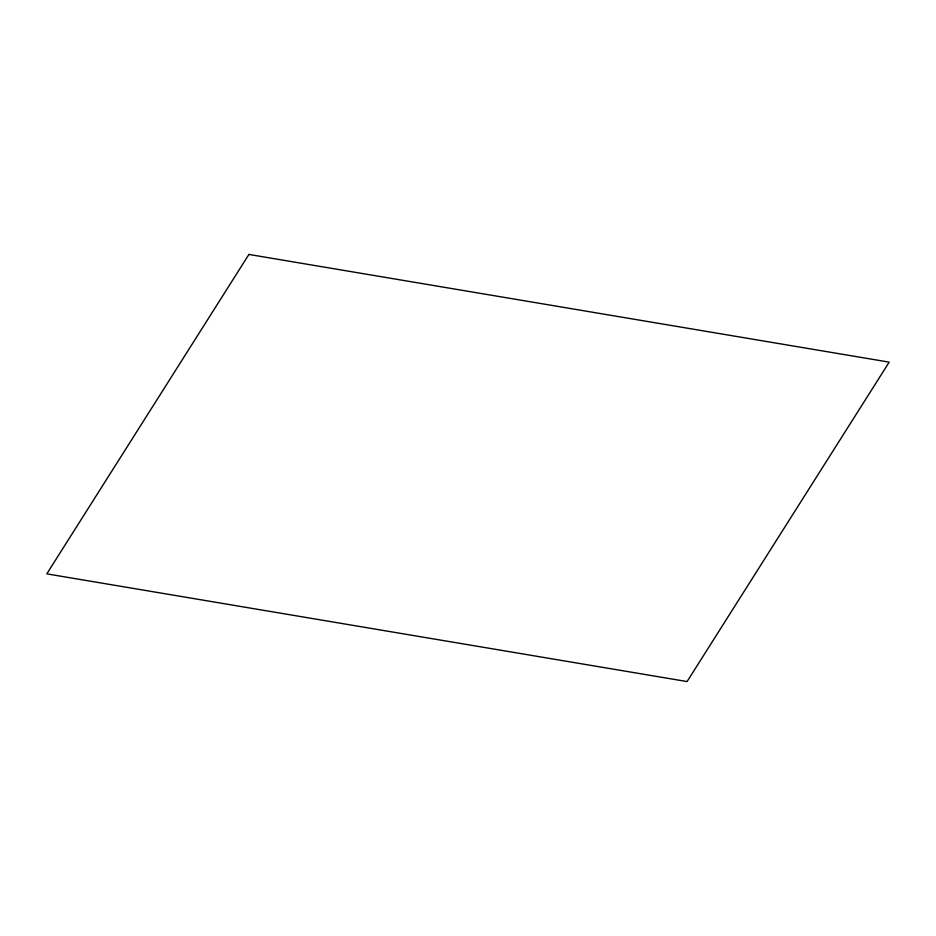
<?xml version="1.0" encoding="UTF-8"?>
<svg xmlns="http://www.w3.org/2000/svg" width="936" height="936" viewBox="0 0 936 936"><rect width="100%" height="100%" fill="white"/><g stroke="black" fill="none" stroke-linecap="round" stroke-linejoin="round"><path stroke-width="1.4" d="M248.917 254.44L46.8 573.862L687.082 681.56L889.2 362.138L248.917 254.44"/></g></svg>
